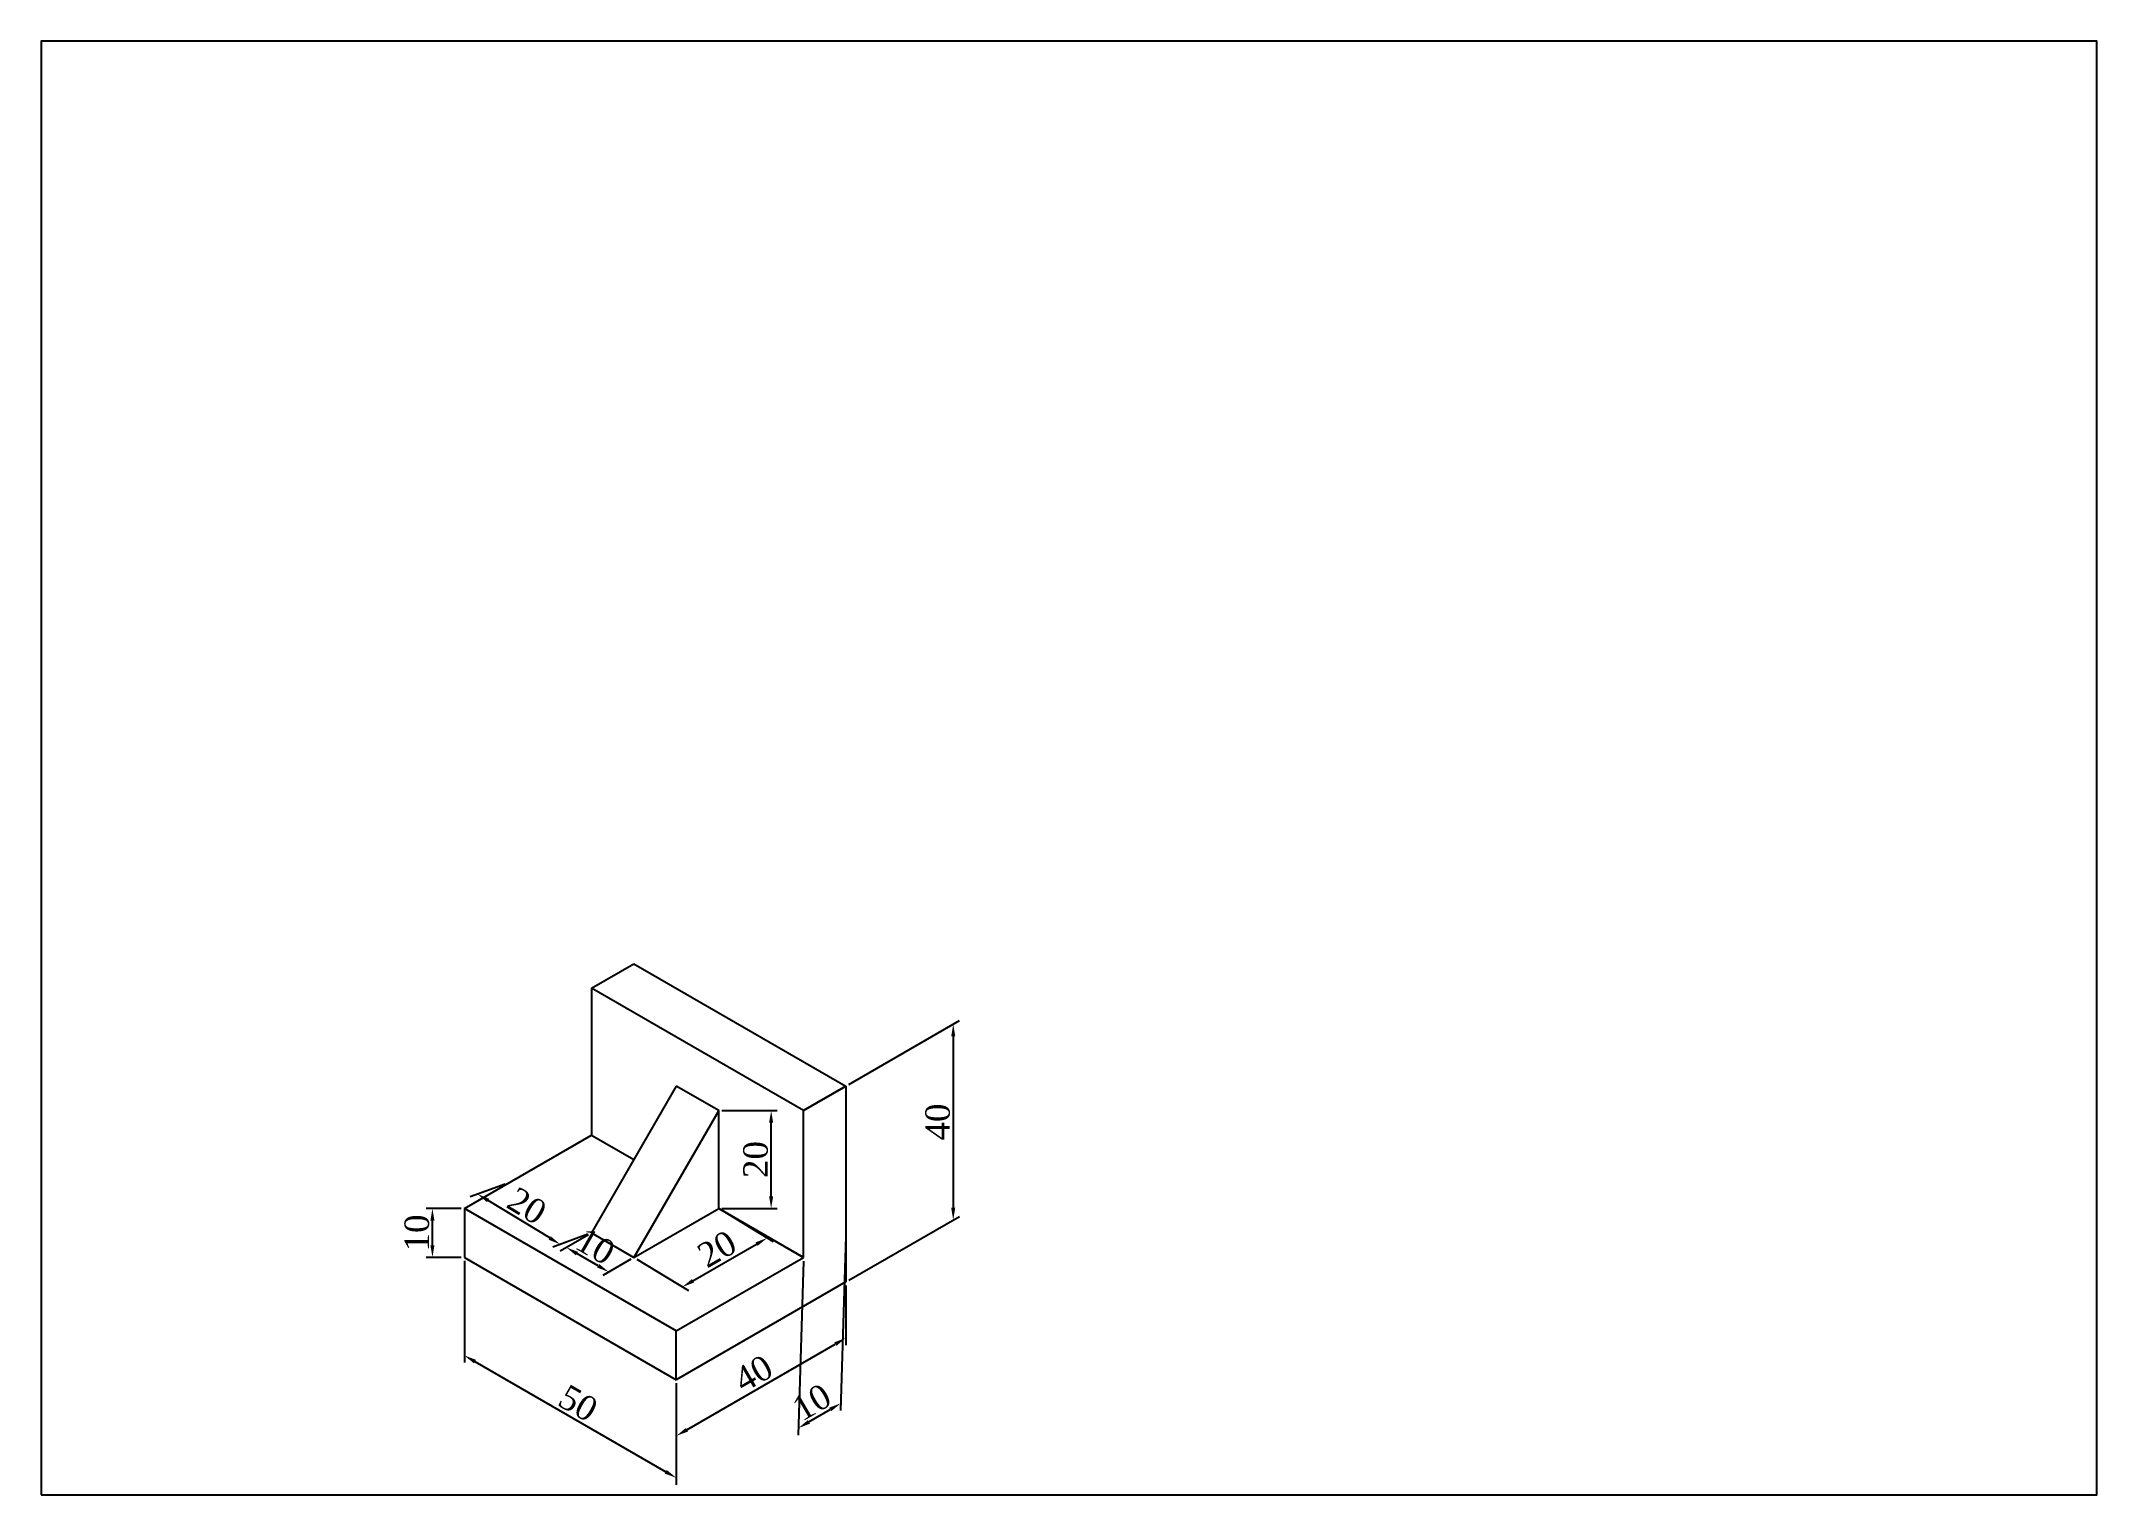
# Model space of a CAD drawing. Header units: millimetres. Extents: x 0 to 420, y 0 to 297.
import ezdxf

# ---------------------------------------------------------------- set-up
doc = ezdxf.new("R2010")
doc.units = ezdxf.units.MM
doc.styles.get("Standard").update_dxf_attribs({"font": 'times.ttf', "height": 5})
doc.dimstyles.new('ISO-25', dxfattribs={"dimtxt": 5, "dimasz": 2.5, "dimexe": 1.25, "dimexo": 0.625, "dimtad": 1, "dimdec": 0, "dimtxsty": 'Standard', "dimcen": 2.5, "dimadec": 0, "dimazin": 0, "dimtfac": 1, "dimtdec": 0, "dimtmove": 0, "dimatfit": 3, "dimfxl": 1, "dimarcsym": 0})

# ---------------------------------------------------------------- blocks, each defined once
blk = doc.blocks.new('*D1')
at = {"color": 0, "lineweight": -2, "transparency": 16777216}
for p, q in [((86.47, 47.79), (86.47, 27.03)), ((88.64, 27.23), (127.61, 4.73)), ((129.77, 22.79), (129.77, 2.03))]:
    blk.add_line(p, q, dxfattribs=at)
at = {"color": 0, "lineweight": -3, "transparency": 16777216}
for points in [[(88.85, 27.59), (88.43, 26.86), (86.47, 28.48)], [(127.82, 5.09), (127.4, 4.36), (129.77, 3.48)]]:
    blk.add_solid(points, dxfattribs=at)
at = {"layer": 'Defpoints', "color": 0, "lineweight": -3, "transparency": 16777216}
for p in [(86.47, 48.51), (129.77, 23.51), (129.77, 3.48)]:
    blk.add_point(p, dxfattribs=at)
at = {"color": 0, "lineweight": -3, "transparency": 16777216, "insert": (109.71, 18.72), "char_height": 5, "attachment_point": 5, "rotation": 330}
blk.add_mtext('50', dxfattribs=at)
blk = doc.blocks.new('*D2')
at = {"color": 0, "lineweight": -2, "transparency": 16777216}
for p, q in [((85.85, 58.51), (78.7, 58.51)), ((79.95, 51.01), (79.95, 56.01)), ((85.85, 48.51), (78.7, 48.51))]:
    blk.add_line(p, q, dxfattribs=at)
at = {"color": 0, "lineweight": -3, "transparency": 16777216}
for points in [[(79.53, 56.01), (80.36, 56.01), (79.95, 58.51)], [(79.53, 51.01), (80.36, 51.01), (79.95, 48.51)]]:
    blk.add_solid(points, dxfattribs=at)
at = {"layer": 'Defpoints', "color": 0, "lineweight": -3, "transparency": 16777216}
for p in [(79.95, 58.51), (86.47, 58.51), (86.47, 48.51)]:
    blk.add_point(p, dxfattribs=at)
at = {"color": 0, "lineweight": -3, "transparency": 16777216, "insert": (76.78, 53.51), "char_height": 5, "attachment_point": 5, "rotation": 90}
blk.add_mtext('10', dxfattribs=at)
blk = doc.blocks.new('*D3')
at = {"color": 0, "lineweight": -2, "transparency": 16777216}
for p, q in [((164.41, 42.79), (164.41, 30.61)), ((131.94, 13.3), (162.25, 30.8)), ((129.77, 22.79), (129.77, 10.61))]:
    blk.add_line(p, q, dxfattribs=at)
at = {"color": 0, "lineweight": -3, "transparency": 16777216}
for points in [[(162.04, 31.17), (162.46, 30.44), (164.41, 32.05)], [(131.73, 13.67), (132.15, 12.94), (129.77, 12.05)]]:
    blk.add_solid(points, dxfattribs=at)
at = {"layer": 'Defpoints', "color": 0, "lineweight": -3, "transparency": 16777216}
for p in [(164.41, 43.51), (164.41, 32.05), (129.77, 23.51)]:
    blk.add_point(p, dxfattribs=at)
at = {"color": 0, "lineweight": -3, "transparency": 16777216, "insert": (145.51, 24.8), "char_height": 5, "attachment_point": 5, "rotation": 30}
blk.add_mtext('40', dxfattribs=at)
blk = doc.blocks.new('*D4')
at = {"color": 0, "lineweight": -2, "transparency": 16777216}
for p, q in [((164.39, 52.84), (163.32, 17.24)), ((155.73, 47.77), (154.66, 12.18)), ((156.86, 14.91), (161.21, 17.45))]:
    blk.add_line(p, q, dxfattribs=at)
at = {"color": 0, "lineweight": -3, "transparency": 16777216}
for points in [[(161, 17.81), (161.42, 17.09), (163.37, 18.71)], [(156.65, 15.27), (157.08, 14.55), (154.71, 13.65)]]:
    blk.add_solid(points, dxfattribs=at)
at = {"layer": 'Defpoints', "color": 0, "lineweight": -3, "transparency": 16777216}
for p in [(164.41, 53.57), (155.75, 48.51), (163.37, 18.71)]:
    blk.add_point(p, dxfattribs=at)
at = {"color": 0, "lineweight": -3, "transparency": 16777216, "insert": (157.44, 18.92), "char_height": 5, "attachment_point": 5, "rotation": 30.3177}
blk.add_mtext('10', dxfattribs=at)
blk = doc.blocks.new('*D5')
at = {"color": 0, "lineweight": -2, "transparency": 16777216}
for p, q in [((165.04, 83.87), (187.6, 96.9)), ((186.35, 93.67), (186.35, 58.67)), ((165.04, 43.87), (187.6, 56.9))]:
    blk.add_line(p, q, dxfattribs=at)
at = {"color": 0, "lineweight": -3, "transparency": 16777216}
for points in [[(185.93, 93.67), (186.77, 93.67), (186.35, 96.17)], [(185.93, 58.67), (186.77, 58.67), (186.35, 56.17)]]:
    blk.add_solid(points, dxfattribs=at)
at = {"layer": 'Defpoints', "color": 0, "lineweight": -3, "transparency": 16777216}
for p in [(164.41, 83.51), (186.35, 56.17), (164.41, 43.51)]:
    blk.add_point(p, dxfattribs=at)
at = {"color": 0, "lineweight": -3, "transparency": 16777216, "insert": (183.18, 76.17), "char_height": 5, "attachment_point": 5, "rotation": 90}
blk.add_mtext('40', dxfattribs=at)
blk = doc.blocks.new('*D6')
at = {"color": 0, "lineweight": -2, "transparency": 16777216}
for p, q in [((139.06, 78.51), (150.4, 78.51)), ((149.15, 61.01), (149.15, 76.01)), ((139.06, 58.51), (150.4, 58.51))]:
    blk.add_line(p, q, dxfattribs=at)
at = {"color": 0, "lineweight": -3, "transparency": 16777216}
for points in [[(148.73, 76.01), (149.56, 76.01), (149.15, 78.51)], [(148.73, 61.01), (149.56, 61.01), (149.15, 58.51)]]:
    blk.add_solid(points, dxfattribs=at)
at = {"layer": 'Defpoints', "color": 0, "lineweight": -3, "transparency": 16777216}
for p in [(138.43, 78.51), (149.15, 78.51), (138.43, 58.51)]:
    blk.add_point(p, dxfattribs=at)
at = {"color": 0, "lineweight": -3, "transparency": 16777216, "insert": (145.98, 68.51), "char_height": 5, "attachment_point": 5, "rotation": 90}
blk.add_mtext('20', dxfattribs=at)
blk = doc.blocks.new('*D7')
at = {"color": 0, "lineweight": -2, "transparency": 16777216}
for p, q in [((139.04, 58.14), (149.55, 51.74)), ((133.18, 43.73), (146.17, 51.23)), ((121.72, 48.14), (132.23, 41.74))]:
    blk.add_line(p, q, dxfattribs=at)
at = {"color": 0, "lineweight": -3, "transparency": 16777216}
for points in [[(145.96, 51.59), (146.37, 50.87), (148.33, 52.48)], [(132.97, 44.09), (133.38, 43.37), (131.01, 42.48)]]:
    blk.add_solid(points, dxfattribs=at)
at = {"layer": 'Defpoints', "color": 0, "lineweight": -3, "transparency": 16777216}
for p in [(138.43, 58.51), (148.33, 52.48), (121.11, 48.51)]:
    blk.add_point(p, dxfattribs=at)
at = {"color": 0, "lineweight": -3, "transparency": 16777216, "insert": (138.09, 50.23), "char_height": 5, "attachment_point": 5, "rotation": 30}
blk.add_mtext('20', dxfattribs=at)
blk = doc.blocks.new('*D8')
at = {"color": 0, "lineweight": -2, "transparency": 16777216}
for p, q in [((111.83, 53.15), (106.07, 49.82)), ((113.81, 46.79), (109.48, 49.29)), ((120.49, 48.15), (114.73, 44.82))]:
    blk.add_line(p, q, dxfattribs=at)
at = {"color": 0, "lineweight": -3, "transparency": 16777216}
for points in [[(109.69, 49.65), (109.27, 48.93), (107.32, 50.54)], [(114.02, 47.15), (113.6, 46.43), (115.98, 45.54)]]:
    blk.add_solid(points, dxfattribs=at)
at = {"layer": 'Defpoints', "color": 0, "lineweight": -3, "transparency": 16777216}
for p in [(107.32, 50.54), (112.45, 53.51), (121.11, 48.51)]:
    blk.add_point(p, dxfattribs=at)
at = {"color": 0, "lineweight": -3, "transparency": 16777216, "insert": (113.23, 50.79), "char_height": 5, "attachment_point": 5, "rotation": 330}
blk.add_mtext('10', dxfattribs=at)
blk = doc.blocks.new('*D9')
at = {"color": 0, "lineweight": -2, "transparency": 16777216}
for p, q in [((94.84, 63.5), (87.67, 60.91)), ((103.9, 52.49), (91.31, 60.15)), ((111.7, 53.24), (104.53, 50.64))]:
    blk.add_line(p, q, dxfattribs=at)
at = {"color": 0, "lineweight": -3, "transparency": 16777216}
for points in [[(91.53, 60.51), (91.09, 59.8), (89.17, 61.45)], [(104.12, 52.84), (103.68, 52.13), (106.04, 51.19)]]:
    blk.add_solid(points, dxfattribs=at)
at = {"layer": 'Defpoints', "color": 0, "lineweight": -3, "transparency": 16777216}
for p in [(95.59, 63.77), (89.17, 61.45), (112.45, 53.51)]:
    blk.add_point(p, dxfattribs=at)
at = {"color": 0, "lineweight": -3, "transparency": 16777216, "insert": (99.25, 59.03), "char_height": 5, "attachment_point": 5, "rotation": 328.6685}
blk.add_mtext('20', dxfattribs=at)

msp = doc.modelspace()

# ---------------------------------------------------------------- linework, layer by layer
at = {"lineweight": -3}
for p, q in [((112.45, 103.51), (121.11, 108.51)), ((121.11, 108.51), (164.41, 83.51)), ((155.75, 78.51), (112.45, 103.51)), ((112.45, 103.51), (112.45, 73.51)), ((129.77, 83.51), (112.45, 53.51)), ((138.43, 78.51), (129.77, 83.51)), ((164.41, 83.51), (155.75, 78.51)), ((155.75, 78.51), (164.41, 83.51)), ((164.41, 83.51), (164.41, 43.51)), ((138.43, 78.51), (121.11, 48.51)), ((138.43, 58.51), (138.43, 78.51)), ((155.75, 48.51), (155.75, 78.51)), ((86.47, 58.51), (112.45, 73.51)), ((112.45, 73.51), (121.11, 68.51)), ((155.75, 48.51), (155.75, 68.51)), ((129.77, 33.51), (86.47, 58.51)), ((86.47, 58.51), (86.47, 48.51)), ((121.11, 48.51), (138.43, 58.51)), ((155.75, 48.51), (138.43, 58.51)), ((138.43, 58.51), (155.75, 48.51)), ((112.45, 53.51), (121.11, 48.51)), ((86.47, 48.51), (129.77, 23.51)), ((129.77, 33.51), (155.75, 48.51)), ((164.41, 43.51), (129.77, 23.51)), ((129.77, 23.51), (129.77, 33.51))]:
    msp.add_line(p, q, dxfattribs=at)
msp.add_lwpolyline([(0, 0), (420, 0), (420, 297), (0, 297)], close=True, dxfattribs=at)
msp.add_lwpolyline([(0, 0), (420, 0), (420, 297), (0, 297)], close=True, dxfattribs=at)

# ---------------------------------------------------------------- dimensions: what is measured, and where the dimension line sits
for p1, p2, distance, picture, middle in [((164.41, 83.51), (164.41, 43.51), 21.94, '*D5', (183.18, 76.17)), ((138.43, 58.51), (138.43, 78.51), -10.71, '*D6', (145.98, 68.51)), ((112.45, 53.51), (95.59, 63.77), 5.32, '*D9', (99.25, 59.03)), ((86.47, 48.51), (86.47, 58.51), 6.52, '*D2', (76.78, 53.51)), ((121.11, 48.51), (112.45, 53.51), 5.14, '*D8', (113.23, 50.79)), ((121.11, 48.51), (138.43, 58.51), -10.17, '*D7', (138.09, 50.23)), ((155.75, 48.51), (164.41, 53.57), -29.56, '*D4', (157.44, 18.92)), ((86.47, 48.51), (129.77, 23.51), -17.35, '*D1', (109.71, 18.72)), ((129.77, 23.51), (164.41, 43.51), -9.92, '*D3', (145.51, 24.8))]:
    dim = msp.add_aligned_dim(p1=p1, p2=p2, distance=distance, dimstyle='ISO-25', dxfattribs=at)
    dim.commit()
    dim.dimension.update_dxf_attribs({"geometry": picture, "text_midpoint": middle})

doc.saveas('drawing.dxf')
